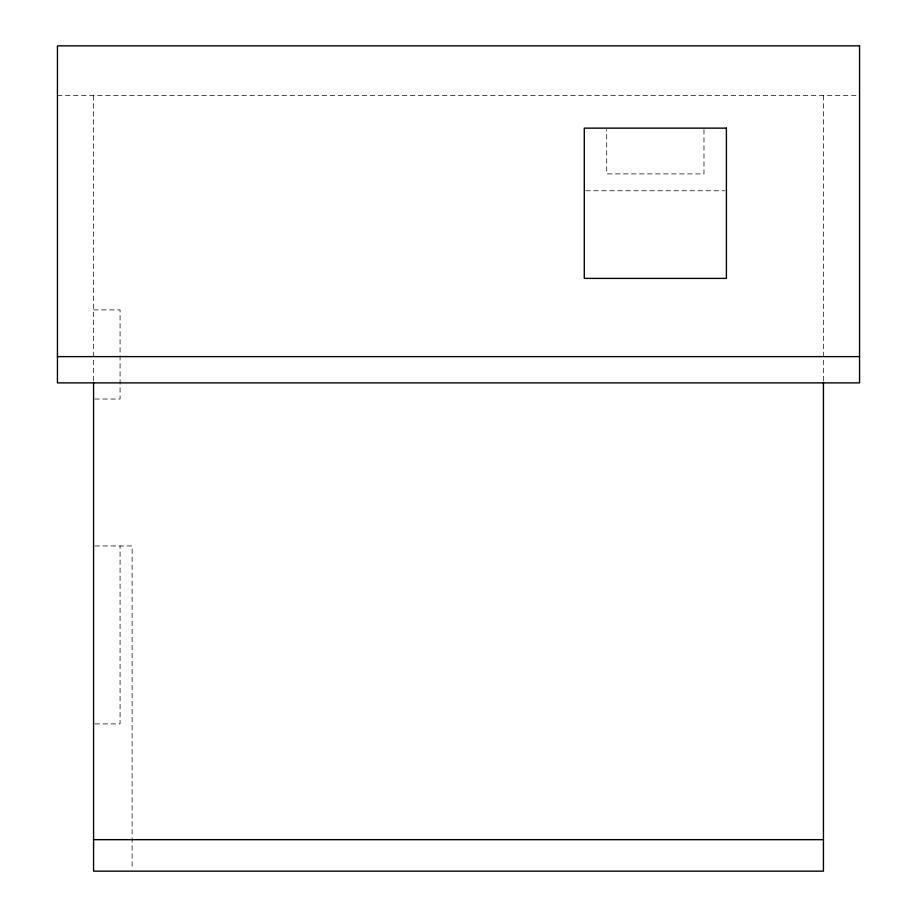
<?xml version="1.0" encoding="UTF-8"?>
<svg xmlns="http://www.w3.org/2000/svg" width="917" height="917" viewBox="0 0 917 917"><rect width="100%" height="100%" fill="white"/><g stroke="black" fill="none" stroke-linecap="round" stroke-linejoin="round"><path stroke-width="0.69" stroke-dasharray="4.58 3.44" d="M57.439 95.528L859.561 95.528M585.711 190.77L724.98 190.77M93.568 309.912L120.07 309.912L120.07 399.033L94.967 399.033M94.967 545.97L132.117 545.97L132.117 869.717M94.967 723.891L120.07 723.891L120.07 545.97M823.432 95.528L823.432 382.378M703.981 129.572L703.981 173.909L606.71 173.909L606.71 129.572M93.568 95.528L93.568 382.378"/><path stroke-width="1.38" d="M57.439 356.61L859.561 356.61M93.568 839.674L823.432 839.674M823.432 382.378L823.432 871.15L93.568 871.15L93.568 382.378M859.561 45.85L57.439 45.85L57.439 382.882L859.561 382.882L859.561 45.85M726.402 128.139L584.289 128.139L584.289 278.39L726.402 278.39L726.402 128.139"/></g></svg>
